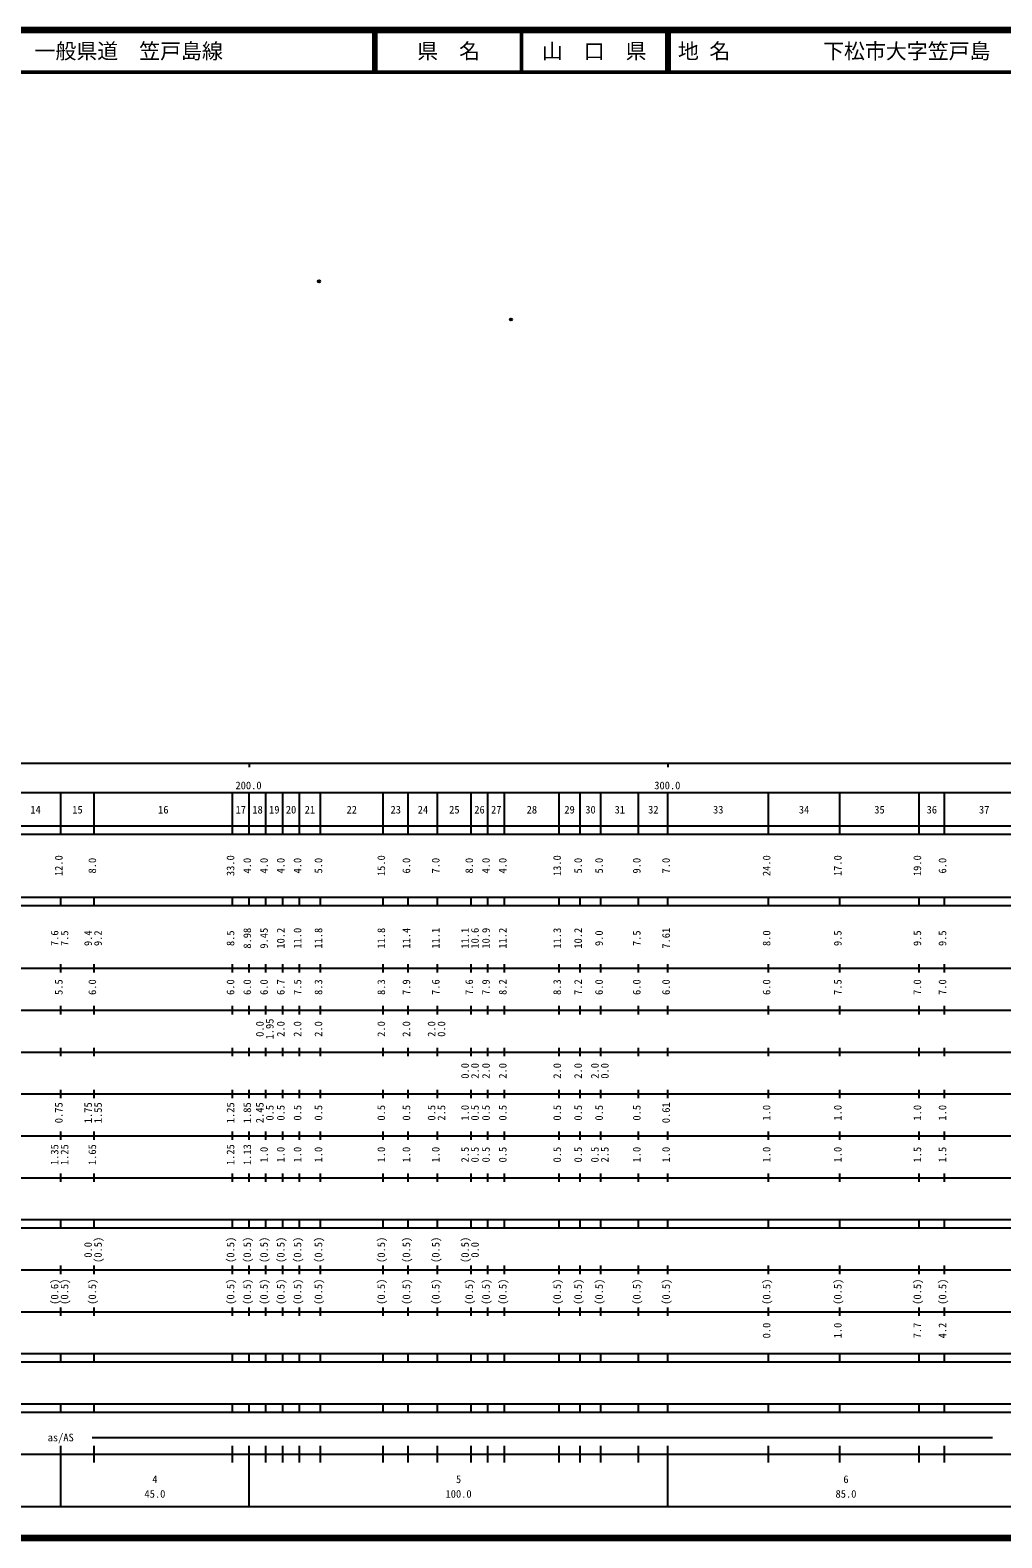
# Model space of a CAD drawing. Units: millimetres on the paper. Extents: x 40 to 680, y 20 to 380.
# Drawn here: x 215.7 to 447.7, y 20 to 380 of the extents above; entities that cross this region are included whole.
import ezdxf
from ezdxf.enums import TextEntityAlignment as Align

# ---------------------------------------------------------------- set-up
doc = ezdxf.new("R2010")
doc.units = ezdxf.units.MM
doc.header["$PDMODE"] = 32
doc.header["$PDSIZE"] = 0.5
doc.layers.add('M-OTRS', color=6, linetype='Continuous')
doc.layers.add('M-TTL-TXT', color=7, linetype='Continuous')
for name, color, linetype, lineweight in [('M-TTL', 2, 'Continuous', 140), ('M-TTL-BAND', 7, 'Continuous', 25), ('M-TTL-LINE', 7, 'Continuous', 50)]:
    doc.layers.add(name, color=color, linetype=linetype, lineweight=lineweight)
doc.styles.add('ＭＳ ゴシック', font='')
doc.styles.get('ＭＳ ゴシック').set_extended_font_data('MS Gothic')

msp = doc.modelspace()

# ---------------------------------------------------------------- linework, layer by layer
at = {"layer": 'M-OTRS'}
for p in [(284.686, 320.033), (330.509, 310.916)]:
    msp.add_point(p, dxfattribs=at)
at = {"layer": 'M-TTL'}
for p, q in [((680, 380), (40, 380)), ((40, 20), (680, 20))]:
    msp.add_line(p, q, dxfattribs=at)
at = {"layer": 'M-TTL-BAND'}
for p, q in [((40, 205), (579, 205)), ((268, 205), (268, 204)), ((368, 205), (368, 204)), ((68, 198), (579, 198)), ((223, 188), (223, 198)), ((231, 188), (231, 198)), ((264, 188), (264, 198)), ((268, 188), (268, 198)), ((272, 188), (272, 198)), ((276, 188), (276, 198)), ((280, 188), (280, 198)), ((285, 188), (285, 198)), ((300, 188), (300, 198)), ((306, 188), (306, 198)), ((313, 188), (313, 198)), ((321, 188), (321, 198)), ((325, 188), (325, 198)), ((329, 188), (329, 198)), ((342, 188), (342, 198)), ((347, 188), (347, 198)), ((352, 188), (352, 198)), ((361, 188), (361, 198)), ((368, 188), (368, 198)), ((392, 188), (392, 198)), ((409, 188), (409, 198)), ((428, 188), (428, 198)), ((434, 188), (434, 198)), ((40, 190), (579, 190)), ((40, 188), (579, 188)), ((40, 173), (579, 173)), ((223, 171), (223, 173)), ((231, 171), (231, 173)), ((264, 171), (264, 173)), ((268, 171), (268, 173)), ((272, 171), (272, 173)), ((276, 171), (276, 173)), ((280, 171), (280, 173)), ((285, 171), (285, 173)), ((300, 171), (300, 173)), ((306, 171), (306, 173)), ((313, 171), (313, 173)), ((321, 171), (321, 173)), ((325, 171), (325, 173)), ((329, 171), (329, 173)), ((342, 171), (342, 173)), ((347, 171), (347, 173)), ((352, 171), (352, 173)), ((361, 171), (361, 173)), ((368, 171), (368, 173)), ((392, 171), (392, 173)), ((409, 171), (409, 173)), ((428, 171), (428, 173)), ((434, 171), (434, 173)), ((40, 171), (579, 171)), ((40, 156), (579, 156)), ((223, 155), (223, 157)), ((231, 155), (231, 157)), ((264, 155), (264, 157)), ((268, 155), (268, 157)), ((272, 155), (272, 157)), ((276, 155), (276, 157)), ((280, 155), (280, 157)), ((285, 155), (285, 157)), ((300, 155), (300, 157)), ((306, 155), (306, 157)), ((313, 155), (313, 157)), ((321, 155), (321, 157)), ((325, 155), (325, 157)), ((329, 155), (329, 157)), ((342, 155), (342, 157)), ((347, 155), (347, 157)), ((352, 155), (352, 157)), ((361, 155), (361, 157)), ((368, 155), (368, 157)), ((392, 155), (392, 157)), ((409, 155), (409, 157)), ((428, 155), (428, 157)), ((434, 155), (434, 157)), ((46, 146), (579, 146)), ((223, 145), (223, 147)), ((231, 145), (231, 147)), ((264, 145), (264, 147)), ((268, 145), (268, 147)), ((272, 145), (272, 147)), ((276, 145), (276, 147)), ((280, 145), (280, 147)), ((285, 145), (285, 147)), ((300, 145), (300, 147)), ((306, 145), (306, 147)), ((313, 145), (313, 147)), ((321, 145), (321, 147)), ((325, 145), (325, 147)), ((329, 145), (329, 147)), ((342, 145), (342, 147)), ((347, 145), (347, 147)), ((352, 145), (352, 147)), ((361, 145), (361, 147)), ((368, 145), (368, 147)), ((392, 145), (392, 147)), ((409, 145), (409, 147)), ((428, 145), (428, 147)), ((434, 145), (434, 147)), ((223, 135), (223, 137)), ((231, 135), (231, 137)), ((264, 135), (264, 137)), ((268, 135), (268, 137)), ((272, 135), (272, 137)), ((276, 135), (276, 137)), ((280, 135), (280, 137)), ((285, 135), (285, 137)), ((300, 135), (300, 137)), ((306, 135), (306, 137)), ((313, 135), (313, 137)), ((321, 135), (321, 137)), ((325, 135), (325, 137)), ((329, 135), (329, 137)), ((342, 135), (342, 137)), ((347, 135), (347, 137)), ((352, 135), (352, 137)), ((361, 135), (361, 137)), ((368, 135), (368, 137)), ((392, 135), (392, 137)), ((409, 135), (409, 137)), ((428, 135), (428, 137)), ((434, 135), (434, 137)), ((52, 136), (579, 136)), ((46, 126), (579, 126)), ((223, 125), (223, 127)), ((231, 125), (231, 127)), ((264, 125), (264, 127)), ((268, 125), (268, 127)), ((272, 125), (272, 127)), ((276, 125), (276, 127)), ((280, 125), (280, 127)), ((285, 125), (285, 127)), ((300, 125), (300, 127)), ((306, 125), (306, 127)), ((313, 125), (313, 127)), ((321, 125), (321, 127)), ((325, 125), (325, 127)), ((329, 125), (329, 127)), ((342, 125), (342, 127)), ((347, 125), (347, 127)), ((352, 125), (352, 127)), ((361, 125), (361, 127)), ((368, 125), (368, 127)), ((392, 125), (392, 127)), ((409, 125), (409, 127)), ((428, 125), (428, 127)), ((434, 125), (434, 127)), ((52, 116), (579, 116)), ((223, 115), (223, 117)), ((231, 115), (231, 117)), ((264, 115), (264, 117)), ((268, 115), (268, 117)), ((272, 115), (272, 117)), ((276, 115), (276, 117)), ((280, 115), (280, 117)), ((285, 115), (285, 117)), ((300, 115), (300, 117)), ((306, 115), (306, 117)), ((313, 115), (313, 117)), ((321, 115), (321, 117)), ((325, 115), (325, 117)), ((329, 115), (329, 117)), ((342, 115), (342, 117)), ((347, 115), (347, 117)), ((352, 115), (352, 117)), ((361, 115), (361, 117)), ((368, 115), (368, 117)), ((392, 115), (392, 117)), ((409, 115), (409, 117)), ((428, 115), (428, 117)), ((434, 115), (434, 117)), ((46, 106), (579, 106)), ((223, 105), (223, 107)), ((231, 105), (231, 107)), ((264, 105), (264, 107)), ((268, 105), (268, 107)), ((272, 105), (272, 107)), ((276, 105), (276, 107)), ((280, 105), (280, 107)), ((285, 105), (285, 107)), ((300, 105), (300, 107)), ((306, 105), (306, 107)), ((313, 105), (313, 107)), ((321, 105), (321, 107)), ((325, 105), (325, 107)), ((329, 105), (329, 107)), ((342, 105), (342, 107)), ((347, 105), (347, 107)), ((352, 105), (352, 107)), ((361, 105), (361, 107)), ((368, 105), (368, 107)), ((392, 105), (392, 107)), ((409, 105), (409, 107)), ((428, 105), (428, 107)), ((434, 105), (434, 107)), ((40, 96), (579, 96)), ((40, 94), (579, 94)), ((223, 94), (223, 96)), ((231, 94), (231, 96)), ((264, 94), (264, 96)), ((268, 94), (268, 96)), ((272, 94), (272, 96)), ((276, 94), (276, 96)), ((280, 94), (280, 96)), ((285, 94), (285, 96)), ((300, 94), (300, 96)), ((306, 94), (306, 96)), ((313, 94), (313, 96)), ((321, 94), (321, 96)), ((325, 94), (325, 96)), ((329, 94), (329, 96)), ((342, 94), (342, 96)), ((347, 94), (347, 96)), ((352, 94), (352, 96)), ((361, 94), (361, 96)), ((368, 94), (368, 96)), ((392, 94), (392, 96)), ((409, 94), (409, 96)), ((428, 94), (428, 96)), ((434, 94), (434, 96)), ((49, 84), (579, 84)), ((223, 83), (223, 85)), ((231, 83), (231, 85)), ((264, 83), (264, 85)), ((268, 83), (268, 85)), ((272, 83), (272, 85)), ((276, 83), (276, 85)), ((280, 83), (280, 85)), ((285, 83), (285, 85)), ((300, 83), (300, 85)), ((306, 83), (306, 85)), ((313, 83), (313, 85)), ((321, 83), (321, 85)), ((325, 83), (325, 85)), ((329, 83), (329, 85)), ((342, 83), (342, 85)), ((347, 83), (347, 85)), ((352, 83), (352, 85)), ((361, 83), (361, 85)), ((368, 83), (368, 85)), ((392, 83), (392, 85)), ((409, 83), (409, 85)), ((428, 83), (428, 85)), ((434, 83), (434, 85)), ((40, 74), (579, 74)), ((223, 73), (223, 75)), ((231, 73), (231, 75)), ((264, 73), (264, 75)), ((268, 73), (268, 75)), ((272, 73), (272, 75)), ((276, 73), (276, 75)), ((280, 73), (280, 75)), ((285, 73), (285, 75)), ((300, 73), (300, 75)), ((306, 73), (306, 75)), ((313, 73), (313, 75)), ((321, 73), (321, 75)), ((325, 73), (325, 75)), ((329, 73), (329, 75)), ((342, 73), (342, 75)), ((347, 73), (347, 75)), ((352, 73), (352, 75)), ((361, 73), (361, 75)), ((368, 73), (368, 75)), ((392, 73), (392, 75)), ((409, 73), (409, 75)), ((428, 73), (428, 75)), ((434, 73), (434, 75)), ((40, 64), (579, 64)), ((40, 62), (579, 62)), ((223, 62), (223, 64)), ((231, 62), (231, 64)), ((264, 62), (264, 64)), ((268, 62), (268, 64)), ((272, 62), (272, 64)), ((276, 62), (276, 64)), ((280, 62), (280, 64)), ((285, 62), (285, 64)), ((300, 62), (300, 64)), ((306, 62), (306, 64)), ((313, 62), (313, 64)), ((321, 62), (321, 64)), ((325, 62), (325, 64)), ((329, 62), (329, 64)), ((342, 62), (342, 64)), ((347, 62), (347, 64)), ((352, 62), (352, 64)), ((361, 62), (361, 64)), ((368, 62), (368, 64)), ((392, 62), (392, 64)), ((409, 62), (409, 64)), ((428, 62), (428, 64)), ((434, 62), (434, 64)), ((40, 52), (579, 52)), ((223, 50), (223, 52)), ((231, 50), (231, 52)), ((264, 50), (264, 52)), ((268, 50), (268, 52)), ((272, 50), (272, 52)), ((276, 50), (276, 52)), ((280, 50), (280, 52)), ((285, 50), (285, 52)), ((300, 50), (300, 52)), ((306, 50), (306, 52)), ((313, 50), (313, 52)), ((321, 50), (321, 52)), ((325, 50), (325, 52)), ((329, 50), (329, 52)), ((342, 50), (342, 52)), ((347, 50), (347, 52)), ((352, 50), (352, 52)), ((361, 50), (361, 52)), ((368, 50), (368, 52)), ((392, 50), (392, 52)), ((409, 50), (409, 52)), ((428, 50), (428, 52)), ((434, 50), (434, 52)), ((40, 50), (579, 50)), ((230.5, 44), (445.5, 44)), ((40, 40), (579, 40)), ((223, 27.5), (223, 42)), ((231, 38), (231, 42)), ((264, 38), (264, 42)), ((268, 27.5), (268, 42)), ((272, 38), (272, 42)), ((276, 38), (276, 42)), ((280, 38), (280, 42)), ((285, 38), (285, 42)), ((300, 38), (300, 42)), ((306, 38), (306, 42)), ((313, 38), (313, 42)), ((321, 38), (321, 42)), ((325, 38), (325, 42)), ((329, 38), (329, 42)), ((342, 38), (342, 42)), ((347, 38), (347, 42)), ((352, 38), (352, 42)), ((361, 38), (361, 42)), ((368, 27.5), (368, 42)), ((392, 38), (392, 42)), ((409, 38), (409, 42)), ((428, 38), (428, 42)), ((434, 38), (434, 42)), ((68, 27.5), (579, 27.5))]:
    msp.add_line(p, q, dxfattribs=at)
at = {"layer": 'M-TTL-LINE'}
for p, q in [((297.75, 380), (297.75, 370)), ((298.25, 380), (298.25, 370)), ((333, 380), (333, 370)), ((367.75, 380), (367.75, 370)), ((368.25, 380), (368.25, 370)), ((40, 370), (680, 370))]:
    msp.add_line(p, q, dxfattribs=at)

# ---------------------------------------------------------------- texts
at = {"layer": 'M-TTL-BAND', "style": 'ＭＳ ゴシック'}
for s, p in [('200.0', (267.844, 198.195)), ('300.0', (367.844, 198.195)), ('14', (217, 192.405)), ('15', (227, 192.405)), ('16', (247.5, 192.405)), ('17', (266, 192.405)), ('18', (270, 192.405)), ('19', (274, 192.405)), ('20', (278, 192.405)), ('21', (282.5, 192.405)), ('22', (292.5, 192.405)), ('23', (303, 192.405)), ('24', (309.5, 192.405)), ('25', (317, 192.405)), ('26', (323, 192.405)), ('27', (327, 192.405)), ('28', (335.5, 192.405)), ('29', (344.5, 192.405)), ('30', (349.5, 192.405)), ('31', (356.5, 192.405)), ('32', (364.5, 192.405)), ('33', (380, 192.405)), ('34', (400.5, 192.405)), ('35', (418.5, 192.405)), ('36', (431, 192.405)), ('37', (443.5, 192.405)), ('as/AS', (223, 42.5)), ('4', (245.5, 32.523)), ('5', (318, 32.523)), ('6', (410.5, 32.523)), ('45.0', (245.5, 29.033)), ('100.0', (318, 29.033)), ('85.0', (410.5, 29.033))]:
    msp.add_text(s, height=1.833, dxfattribs=at).set_placement(p, align=Align.BOTTOM_CENTER)
for s, p in [('12.0', (224, 180.5)), ('8.0', (232, 180.5)), ('33.0', (265, 180.5)), ('4.0', (269, 180.5)), ('4.0', (273, 180.5)), ('4.0', (277, 180.5)), ('4.0', (281, 180.5)), ('5.0', (286, 180.5)), ('15.0', (301, 180.5)), ('6.0', (307, 180.5)), ('7.0', (314, 180.5)), ('8.0', (322, 180.5)), ('4.0', (326, 180.5)), ('4.0', (330, 180.5)), ('13.0', (343, 180.5)), ('5.0', (348, 180.5)), ('5.0', (353, 180.5)), ('9.0', (362, 180.5)), ('7.0', (369, 180.5)), ('24.0', (393, 180.5)), ('17.0', (410, 180.5)), ('19.0', (429, 180.5)), ('6.0', (435, 180.5)), ('7.6', (223, 163.174)), ('7.5', (225.37, 163.174)), ('9.4', (231, 163.174)), ('9.2', (233.37, 163.174)), ('8.5', (265, 163.174)), ('8.98', (269, 163.174)), ('9.45', (273, 163.174)), ('10.2', (277, 163.174)), ('11.0', (281, 163.174)), ('11.8', (286, 163.174)), ('11.8', (301, 163.174)), ('11.4', (307, 163.174)), ('11.1', (314, 163.174)), ('11.1', (321, 163.174)), ('10.6', (323.37, 163.174)), ('10.9', (326, 163.174)), ('11.2', (330, 163.174)), ('11.3', (343, 163.174)), ('10.2', (348, 163.174)), ('9.0', (353, 163.174)), ('7.5', (362, 163.174)), ('7.61', (369, 163.174)), ('8.0', (393, 163.174)), ('9.5', (410, 163.174)), ('9.5', (429, 163.174)), ('9.5', (435, 163.174)), ('5.5', (224, 151.5)), ('6.0', (232, 151.5)), ('6.0', (265, 151.5)), ('6.0', (269, 151.5)), ('6.0', (273, 151.5)), ('6.7', (277, 151.5)), ('7.5', (281, 151.5)), ('8.3', (286, 151.5)), ('8.3', (301, 151.5)), ('7.9', (307, 151.5)), ('7.6', (314, 151.5)), ('7.6', (322, 151.5)), ('7.9', (326, 151.5)), ('8.2', (330, 151.5)), ('8.3', (343, 151.5)), ('7.2', (348, 151.5)), ('6.0', (353, 151.5)), ('6.0', (362, 151.5)), ('6.0', (369, 151.5)), ('6.0', (393, 151.5)), ('7.5', (410, 151.5)), ('7.0', (429, 151.5)), ('7.0', (435, 151.5)), ('0.0', (272, 141.5)), ('1.95', (274.37, 141.5)), ('2.0', (277, 141.5)), ('2.0', (281, 141.5)), ('2.0', (286, 141.5)), ('2.0', (301, 141.5)), ('2.0', (307, 141.5)), ('2.0', (313, 141.5)), ('0.0', (315.37, 141.5)), ('0.0', (321, 131.5)), ('2.0', (323.37, 131.5)), ('2.0', (326, 131.5)), ('2.0', (330, 131.5)), ('2.0', (343, 131.5)), ('2.0', (348, 131.5)), ('2.0', (352, 131.5)), ('0.0', (354.37, 131.5)), ('0.75', (224, 121.5)), ('1.75', (231, 121.5)), ('1.55', (233.37, 121.5)), ('1.25', (265, 121.5)), ('1.85', (269, 121.5)), ('2.45', (272, 121.5)), ('0.5', (274.37, 121.5)), ('0.5', (277, 121.5)), ('0.5', (281, 121.5)), ('0.5', (286, 121.5)), ('0.5', (301, 121.5)), ('0.5', (307, 121.5)), ('0.5', (313, 121.5)), ('2.5', (315.37, 121.5)), ('1.0', (321, 121.5)), ('0.5', (323.37, 121.5)), ('0.5', (326, 121.5)), ('0.5', (330, 121.5)), ('0.5', (343, 121.5)), ('0.5', (348, 121.5)), ('0.5', (353, 121.5)), ('0.5', (362, 121.5)), ('0.61', (369, 121.5)), ('1.0', (393, 121.5)), ('1.0', (410, 121.5)), ('1.0', (429, 121.5)), ('1.0', (435, 121.5)), ('1.35', (223, 111.5)), ('1.25', (225.37, 111.5)), ('1.65', (232, 111.5)), ('1.25', (265, 111.5)), ('1.13', (269, 111.5)), ('1.0', (273, 111.5)), ('1.0', (277, 111.5)), ('1.0', (281, 111.5)), ('1.0', (286, 111.5)), ('1.0', (301, 111.5)), ('1.0', (307, 111.5)), ('1.0', (314, 111.5)), ('2.5', (321, 111.5)), ('0.5', (323.37, 111.5)), ('0.5', (326, 111.5)), ('0.5', (330, 111.5)), ('0.5', (343, 111.5)), ('0.5', (348, 111.5)), ('0.5', (352, 111.5)), ('2.5', (354.37, 111.5)), ('1.0', (362, 111.5)), ('1.0', (369, 111.5)), ('1.0', (393, 111.5)), ('1.0', (410, 111.5)), ('1.5', (429, 111.5)), ('1.5', (435, 111.5)), ('0.0', (231, 88.764)), ('(0.5)', (233.37, 88.764)), ('(0.5)', (265, 88.764)), ('(0.5)', (269, 88.764)), ('(0.5)', (273, 88.764)), ('(0.5)', (277, 88.764)), ('(0.5)', (281, 88.764)), ('(0.5)', (286, 88.764)), ('(0.5)', (301, 88.764)), ('(0.5)', (307, 88.764)), ('(0.5)', (314, 88.764)), ('(0.5)', (321, 88.764)), ('0.0', (323.37, 88.764)), ('(0.6)', (223, 78.764)), ('(0.5)', (225.37, 78.764)), ('(0.5)', (232, 78.764)), ('(0.5)', (265, 78.764)), ('(0.5)', (269, 78.764)), ('(0.5)', (273, 78.764)), ('(0.5)', (277, 78.764)), ('(0.5)', (281, 78.764)), ('(0.5)', (286, 78.764)), ('(0.5)', (301, 78.764)), ('(0.5)', (307, 78.764)), ('(0.5)', (314, 78.764)), ('(0.5)', (322, 78.764)), ('(0.5)', (326, 78.764)), ('(0.5)', (330, 78.764)), ('(0.5)', (343, 78.764)), ('(0.5)', (348, 78.764)), ('(0.5)', (353, 78.764)), ('(0.5)', (362, 78.764)), ('(0.5)', (369, 78.764)), ('(0.5)', (393, 78.764)), ('(0.5)', (410, 78.764)), ('(0.5)', (429, 78.764)), ('(0.5)', (435, 78.764)), ('0.0', (393, 69.5)), ('1.0', (410, 69.5)), ('7.7', (429, 69.5)), ('4.2', (435, 69.5))]:
    msp.add_text(s, height=1.833, rotation=90, dxfattribs=at).set_placement(p, align=Align.BOTTOM_CENTER)
at = {"layer": 'M-TTL-TXT', "style": 'ＭＳ ゴシック'}
for s, p in [('一般県道\u3000笠戸島線', (216.734, 375)), ('地 名', (370.38, 375)), ('下松市大字笠戸島', (405.024, 375))]:
    msp.add_text(s, height=3.666, dxfattribs=at).set_placement(p, align=Align.MIDDLE_LEFT)
for s, p in [('県\u3000名', (315.625, 375)), ('山\u3000口\u3000県', (350.375, 375))]:
    msp.add_text(s, height=3.666, dxfattribs=at).set_placement(p, align=Align.MIDDLE_CENTER)

doc.saveas('drawing.dxf')
